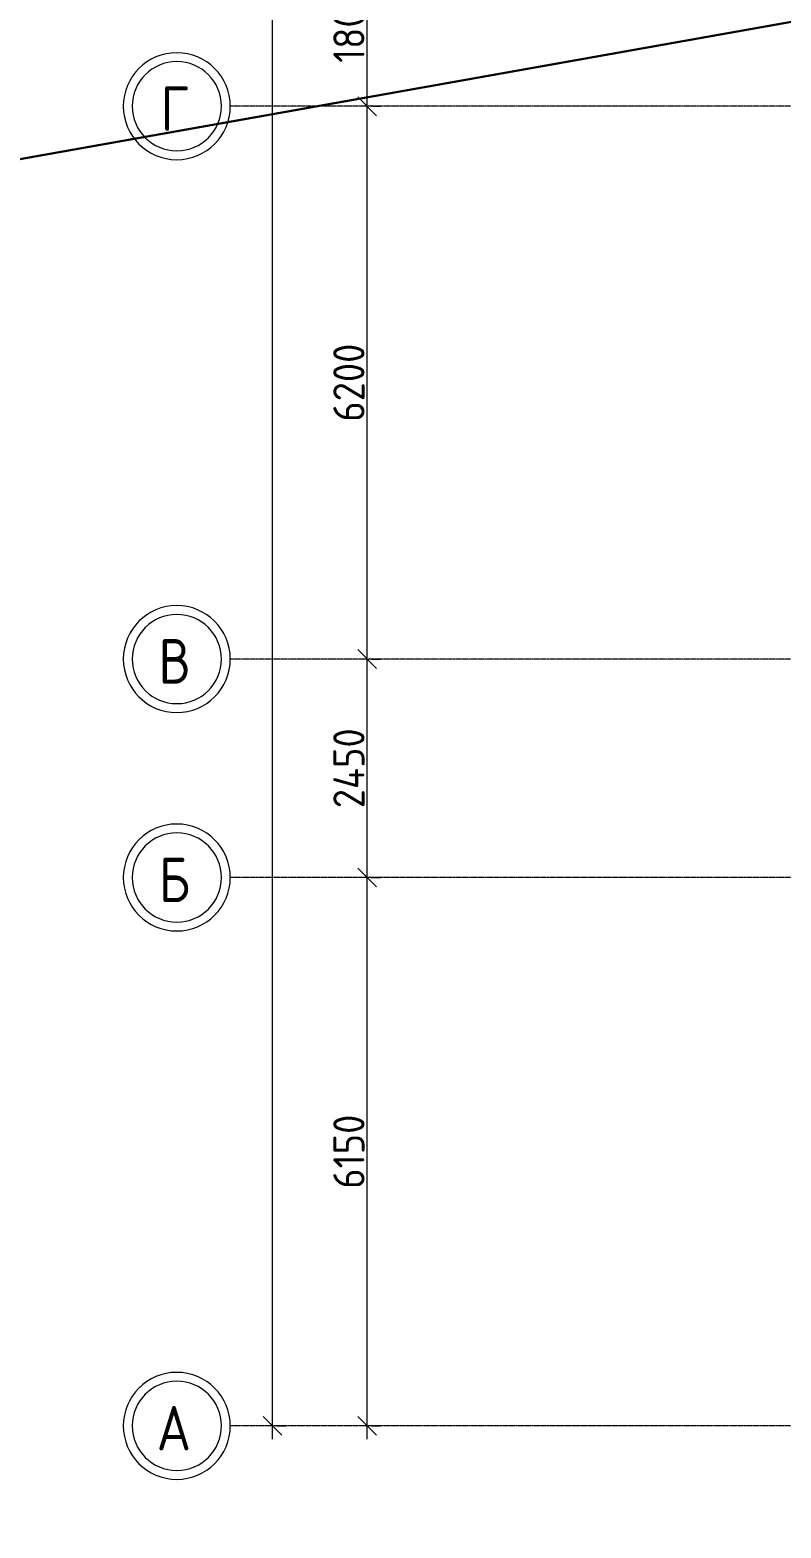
# Model space of a CAD drawing. Header units: millimetres. Extents: x -695119 to 412940, y -249585 to 622758.
# Drawn here: x -151834 to -143413, y 517014 to 533816 of the extents above; entities that cross this region are included whole.
import ezdxf

# ---------------------------------------------------------------- set-up
doc = ezdxf.new("R2010")
doc.units = ezdxf.units.MM
doc.linetypes.add('ADSK_Линия сетки', pattern=[25, 20, -2.5, 0, -2.5])
for name, color, linetype, lineweight in [('_Схема', 5, 'Continuous', 30), ('Оси', 252, 'Continuous', 9), ('Размеры', 7, 'Continuous', 9)]:
    doc.layers.add(name, color=color, linetype=linetype, lineweight=lineweight)
doc.styles.add('GOST Common_1', font='', dxfattribs={"height": 250})
doc.styles.add('ISOCPEUR', font='isocpeur.ttf', dxfattribs={"width": 0.9, "height": 350})
doc.styles.get('GOST Common_1').set_extended_font_data('GOST type B')
doc.dimstyles.new('ADSK_Основной_3_5_мм', dxfattribs={"dimscale": 304.8, "dimtxt": 348.593412, "dimasz": 0.695866, "dimexe": 0.492126, "dimexo": 0.492126, "dimgap": 0.098425, "dimtad": 1, "dimdec": 0, "dimdsep": 46, "dimtxsty": 'ISOCPEUR', "dimblk1": 'OBLIQUE', "dimblk2": 'OBLIQUE', "dimsah": 1, "dimcen": 0.09, "dimdle": 0.492126, "dimazin": 0, "dimtfac": 1, "dimtdec": 4, "dimtix": 1, "dimtmove": 0, "dimatfit": 3, "dimfxl": 1, "dimtvp": 1, "dimtolj": 1, "dimtzin": 0, "dimlwd": 18, "dimlwe": 18, "dimarcsym": 2})

# ---------------------------------------------------------------- blocks, each defined once
blk = doc.blocks.new('Ось сетки - Круг_Ø12 мм 2-461932-План 1 этажа смеж')
at = {"layer": 'Оси', "lineweight": 20}
for radius, start, end in [(6, 360, 180), (5, 360, 180), (6, 180, 360), (5, 180, 360)]:
    blk.add_arc((0, 0), radius, start, end, dxfattribs=at)
blk = doc.blocks.new('_Oblique')
at = {"color": 0, "linetype": 'ByBlock', "lineweight": -2}
blk.add_line((-0.5, -0.5), (0.5, 0.5), dxfattribs=at)
blk = doc.blocks.new('*D494')
at = {"layer": 'Defpoints', "color": 0, "transparency": 16777216}
for p in [(-148153, 524310), (-148053, 524310), (-148153, 518160)]:
    blk.add_point(p, dxfattribs=at)
at = {"layer": 'Размеры', "color": 0, "lineweight": 18, "transparency": 16777216}
for p, q in [((-148053, 518010), (-148053, 524460)), ((-148003, 524310), (-147903, 524310)), ((-148003, 518160), (-147903, 518160))]:
    blk.add_line(p, q, dxfattribs=at)
at = {"layer": 'Размеры', "color": 0, "lineweight": 18, "transparency": 16777216, "xscale": 212.1, "yscale": 212.1, "zscale": 212.1}
for p, rotation in [((-148053, 524310), 90), ((-148053, 518160), 270)]:
    blk.add_blockref('_Oblique', p, dxfattribs=dict(at, rotation=rotation))
at = {"layer": 'Размеры', "color": 0, "lineweight": 20, "transparency": 16777216, "insert": (-148258, 521235), "char_height": 350, "width": 980.83, "attachment_point": 5, "rotation": 90, "style": 'ISOCPEUR'}
blk.add_mtext('\\A1;6150', dxfattribs=at)
blk = doc.blocks.new('*D495')
at = {"layer": 'Defpoints', "color": 0, "transparency": 16777216}
for p in [(-148153, 526760), (-148053, 526760), (-148153, 524310)]:
    blk.add_point(p, dxfattribs=at)
at = {"layer": 'Размеры', "color": 0, "lineweight": 18, "transparency": 16777216}
for p, q in [((-148053, 524160), (-148053, 526910)), ((-148003, 526760), (-147903, 526760)), ((-148003, 524310), (-147903, 524310))]:
    blk.add_line(p, q, dxfattribs=at)
at = {"layer": 'Размеры', "color": 0, "lineweight": 18, "transparency": 16777216, "xscale": 212.1, "yscale": 212.1, "zscale": 212.1}
for p, rotation in [((-148053, 526760), 90), ((-148053, 524310), 270)]:
    blk.add_blockref('_Oblique', p, dxfattribs=dict(at, rotation=rotation))
at = {"layer": 'Размеры', "color": 0, "lineweight": 20, "transparency": 16777216, "insert": (-148258, 525535), "char_height": 350, "width": 1095.38, "attachment_point": 5, "rotation": 90, "style": 'ISOCPEUR'}
blk.add_mtext('\\A1;2450', dxfattribs=at)
blk = doc.blocks.new('*D496')
at = {"layer": 'Defpoints', "color": 0, "transparency": 16777216}
for p in [(-148153, 532960), (-148053, 532960), (-148153, 526760)]:
    blk.add_point(p, dxfattribs=at)
at = {"layer": 'Размеры', "color": 0, "lineweight": 18, "transparency": 16777216}
for p, q in [((-148053, 526610), (-148053, 533110)), ((-148003, 532960), (-147903, 532960)), ((-148003, 526760), (-147903, 526760))]:
    blk.add_line(p, q, dxfattribs=at)
at = {"layer": 'Размеры', "color": 0, "lineweight": 18, "transparency": 16777216, "xscale": 212.1, "yscale": 212.1, "zscale": 212.1}
for p, rotation in [((-148053, 532960), 90), ((-148053, 526760), 270)]:
    blk.add_blockref('_Oblique', p, dxfattribs=dict(at, rotation=rotation))
at = {"layer": 'Размеры', "color": 0, "lineweight": 20, "transparency": 16777216, "insert": (-148258, 529860), "char_height": 350, "width": 1059.58, "attachment_point": 5, "rotation": 90, "style": 'ISOCPEUR'}
blk.add_mtext('\\A1;6200', dxfattribs=at)
blk = doc.blocks.new('*D497')
at = {"layer": 'Defpoints', "color": 0, "transparency": 16777216}
for p in [(-148153, 534760), (-148053, 534760), (-148153, 532960)]:
    blk.add_point(p, dxfattribs=at)
at = {"layer": 'Размеры', "color": 0, "lineweight": 18, "transparency": 16777216}
for p, q in [((-148053, 532810), (-148053, 534910)), ((-148003, 534760), (-147903, 534760)), ((-148003, 532960), (-147903, 532960))]:
    blk.add_line(p, q, dxfattribs=at)
at = {"layer": 'Размеры', "color": 0, "lineweight": 18, "transparency": 16777216, "xscale": 212.1, "yscale": 212.1, "zscale": 212.1}
for p, rotation in [((-148053, 534760), 90), ((-148053, 532960), 270)]:
    blk.add_blockref('_Oblique', p, dxfattribs=dict(at, rotation=rotation))
at = {"layer": 'Размеры', "color": 0, "lineweight": 20, "transparency": 16777216, "insert": (-148258, 533860), "char_height": 350, "width": 980.83, "attachment_point": 5, "rotation": 90, "style": 'ISOCPEUR'}
blk.add_mtext('\\A1;1800', dxfattribs=at)
blk = doc.blocks.new('*D505')
at = {"layer": 'Defpoints', "color": 0, "transparency": 16777216}
for p in [(-149215, 565160), (-149115, 565160), (-149215, 518160)]:
    blk.add_point(p, dxfattribs=at)
at = {"layer": 'Размеры', "color": 0, "lineweight": 18, "transparency": 16777216}
for p, q in [((-149115, 518010), (-149115, 565310)), ((-149065, 565160), (-148965, 565160)), ((-149065, 518160), (-148965, 518160))]:
    blk.add_line(p, q, dxfattribs=at)
at = {"layer": 'Размеры', "color": 0, "lineweight": 18, "transparency": 16777216, "xscale": 212.1, "yscale": 212.1, "zscale": 212.1}
for p, rotation in [((-149115, 565160), 90), ((-149115, 518160), 270)]:
    blk.add_blockref('_Oblique', p, dxfattribs=dict(at, rotation=rotation))
at = {"layer": 'Размеры', "color": 0, "lineweight": 20, "transparency": 16777216, "insert": (-149320, 541660), "char_height": 350, "width": 1360.27, "attachment_point": 5, "rotation": 90, "style": 'ISOCPEUR'}
blk.add_mtext('\\A1;47000', dxfattribs=at)

msp = doc.modelspace()

# ---------------------------------------------------------------- linework, layer by layer
at = {"layer": '_Схема', "color": 5}
msp.add_line((198461.879, 594771.226), (-341938.82, 498529.94), dxfattribs=at)
at = {"layer": 'Оси', "linetype": 'ADSK_Линия сетки'}
for p, q in [((-72648.241, 532960.058), (-149587.813, 532960.058)), ((-72648.241, 526760.058), (-149587.813, 526760.058)), ((-72648.241, 524310.058), (-149587.813, 524310.058)), ((-72648.241, 518160.058), (-149587.813, 518160.058))]:
    msp.add_line(p, q, dxfattribs=at)

# ---------------------------------------------------------------- block references
at = {"layer": 'Оси', "lineweight": 20, "xscale": 99.99999999999993, "yscale": 99.99999999999993, "zscale": 99.99999999999993, "rotation": 90}
for p in [(-150187.813, 532960.058), (-150187.813, 526760.058), (-150187.813, 524310.058), (-150187.813, 518160.058)]:
    msp.add_blockref('Ось сетки - Круг_Ø12 мм 2-461932-План 1 этажа смеж', p, dxfattribs=at)

# ---------------------------------------------------------------- texts
at = {"layer": 'Оси', "char_height": 500, "attachment_point": 1, "style": 'GOST Common_1'}
for s, insert, width in [('\\fGOST Common|b0|i0|c204|p34|;\\W.9;Г', (-150369.24, 533184.617), 389.62012), ('\\fGOST Common|b0|i0|c204|p34|;\\W.9;В', (-150393.09, 526984.617), 447.34162), ('\\fGOST Common|b0|i0|c204|p34|;\\W.9;Б', (-150389.94, 524534.617), 440.12644), ('\\fGOST Common|b0|i0|c204|p34|;\\W.9;А', (-150413.79, 518384.617), 497.84794)]:
    msp.add_mtext(s, dxfattribs=dict(at, insert=insert, width=width))

# ---------------------------------------------------------------- dimensions: what is measured, and where the dimension line sits
at = {"layer": 'Размеры', "lineweight": 20}
for base, p1, p2, override, picture, middle in [((-149115.176, 565160.058), (-149215.16, 518160.058), (-149215.16, 565160.058), {"dimpost": '<>', "dimfxl": 47000}, '*D505', (-149320.176, 541660.058)), ((-148052.684, 534760.058), (-148152.669, 532960.058), (-148152.669, 534760.058), {"dimpost": '<>', "dimfxl": 1800}, '*D497', (-148257.684, 533860.058)), ((-148052.684, 532960.058), (-148152.669, 526760.058), (-148152.669, 532960.058), {"dimpost": '<>', "dimfxl": 6200}, '*D496', (-148257.684, 529860.058)), ((-148052.684, 526760.058), (-148152.669, 524310.058), (-148152.669, 526760.058), {"dimpost": '<>', "dimfxl": 2450}, '*D495', (-148257.684, 525535.058)), ((-148052.684, 524310.058), (-148152.669, 518160.058), (-148152.669, 524310.058), {"dimpost": '<>', "dimfxl": 6150}, '*D494', (-148257.684, 521235.058))]:
    dim = msp.add_linear_dim(base=base, p1=p1, p2=p2, angle=90, dimstyle='ADSK_Основной_3_5_мм', override=override, dxfattribs=at)
    dim.commit()
    dim.dimension.update_dxf_attribs({"geometry": picture, "text_midpoint": middle})

doc.saveas('drawing.dxf')
